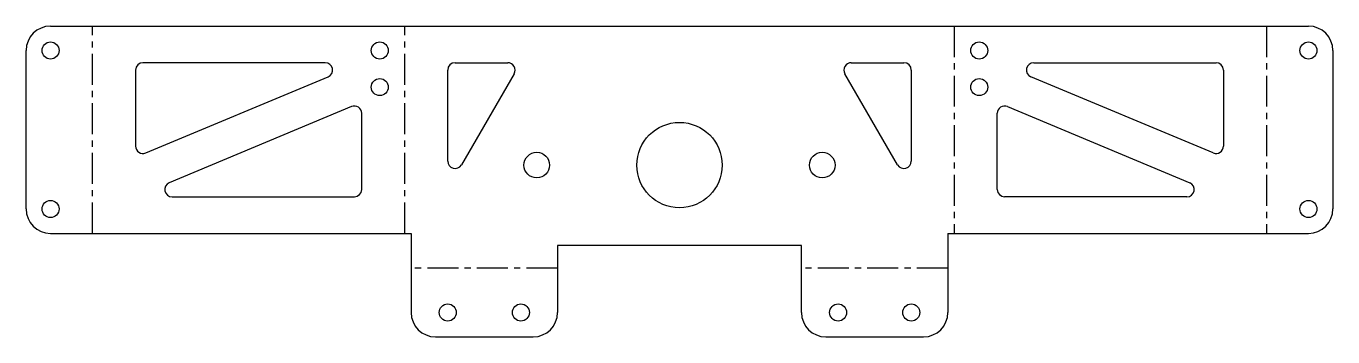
# Model space of a CAD drawing. Header units: millimetres. Extents: x -268 to 268, y -26 to 101.
import ezdxf

# ---------------------------------------------------------------- set-up
doc = ezdxf.new("R2010")
doc.units = ezdxf.units.MM
doc.linetypes.add('CENTERX2', pattern=[20.32, 12.7, -2.54, 2.54, -2.54])

msp = doc.modelspace()

# ---------------------------------------------------------------- linework, layer by layer
at = {"color": 7, "linetype": 'Continuous', "lineweight": 25}
for p, q in [((-257.79, 101), (257.79, 101)), ((-267.79, 26), (-267.79, 91)), ((-145.2, 86), (-219.95, 86)), ((-92, 86), (-70.4, 86)), ((70.4, 86), (92, 86)), ((145.2, 86), (219.95, 86)), ((267.79, 91), (267.79, 26)), ((-222.95, 83), (-222.95, 51.76)), ((-95, 45.6), (-95, 83)), ((-67.81, 81.5), (-89.4, 44.1)), ((89.4, 44.1), (67.81, 81.5)), ((95, 83), (95, 45.6)), ((222.95, 83), (222.95, 51.76)), ((-218.79, 48.99), (-144.05, 80.23)), ((218.79, 48.99), (144.05, 80.23)), ((-134.4, 68.01), (-209.15, 36.77)), ((-130.25, 34), (-130.25, 65.24)), ((130.25, 34), (130.25, 65.24)), ((134.4, 68.01), (209.15, 36.77)), ((-207.99, 31), (-133.25, 31)), ((207.99, 31), (133.25, 31)), ((-257.79, 16), (-110, 16)), ((-110, 16), (-110, -16.45)), ((50, 11), (-50, 11)), ((-50, 11), (-50, -16.45)), ((50, -16.45), (50, 11)), ((110, 16), (257.79, 16)), ((110, 16), (110, -16.45)), ((-100, -26.45), (-60, -26.45)), ((60, -26.45), (100, -26.45))]:
    msp.add_line(p, q, dxfattribs=at)
at = {"color": 7, "linetype": 'CENTERX2'}
for p, q in [((-240.57, 16), (-240.57, 101)), ((-112.62, 16), (-112.62, 101)), ((112.62, 101), (112.62, 16)), ((240.57, 101), (240.57, 16)), ((-50, 1.78), (-110, 1.78)), ((110, 1.78), (50, 1.78))]:
    msp.add_line(p, q, dxfattribs=at)
at = {"color": 7, "linetype": 'Continuous', "lineweight": 25}
for centre, radius in [((-257.79, 91), 3.5), ((-122.85, 91), 3.5), ((122.85, 91), 3.5), ((257.79, 91), 3.5), ((-122.85, 76), 3.5), ((122.85, 76), 3.5), ((0, 44), 17.5), ((-58.5, 44), 5.25), ((58.5, 44), 5.25), ((-257.79, 26), 3.5), ((257.79, 26), 3.5), ((-95, -16.45), 3.5), ((-65, -16.45), 3.5), ((65, -16.45), 3.5), ((95, -16.45), 3.5)]:
    msp.add_circle(centre, radius, dxfattribs=at)
for centre, radius, start, end in [((-257.79, 91), 10, 90, 180), ((257.79, 91), 10, 0, 90), ((-219.95, 83), 3, 90, 180), ((-145.2, 83), 3, 292.6818, 90), ((-92, 83), 3, 90, 180), ((-70.4, 83), 3, 330, 90), ((70.4, 83), 3, 90, 210), ((92, 83), 3, 0, 90), ((145.2, 83), 3, 90, 247.3182), ((219.95, 83), 3, 0, 90), ((-133.25, 65.24), 3, 0, 112.6818), ((133.25, 65.24), 3, 67.3182, 180), ((-219.95, 51.76), 3, 180, 292.6818), ((219.95, 51.76), 3, 247.3182, 0), ((-92, 45.6), 3, 180, 330), ((92, 45.6), 3, 210, 0), ((-207.99, 34), 3, 112.6818, 270), ((-133.25, 34), 3, 270, 0), ((133.25, 34), 3, 180, 270), ((207.99, 34), 3, 270, 67.3182), ((-257.79, 26), 10, 180, 270), ((257.79, 26), 10, 270, 0), ((-100, -16.45), 10, 180, 270), ((-60, -16.45), 10, 270, 0), ((60, -16.45), 10, 180, 270), ((100, -16.45), 10, 270, 0)]:
    msp.add_arc(centre, radius, start, end, dxfattribs=at)

doc.saveas('drawing.dxf')
